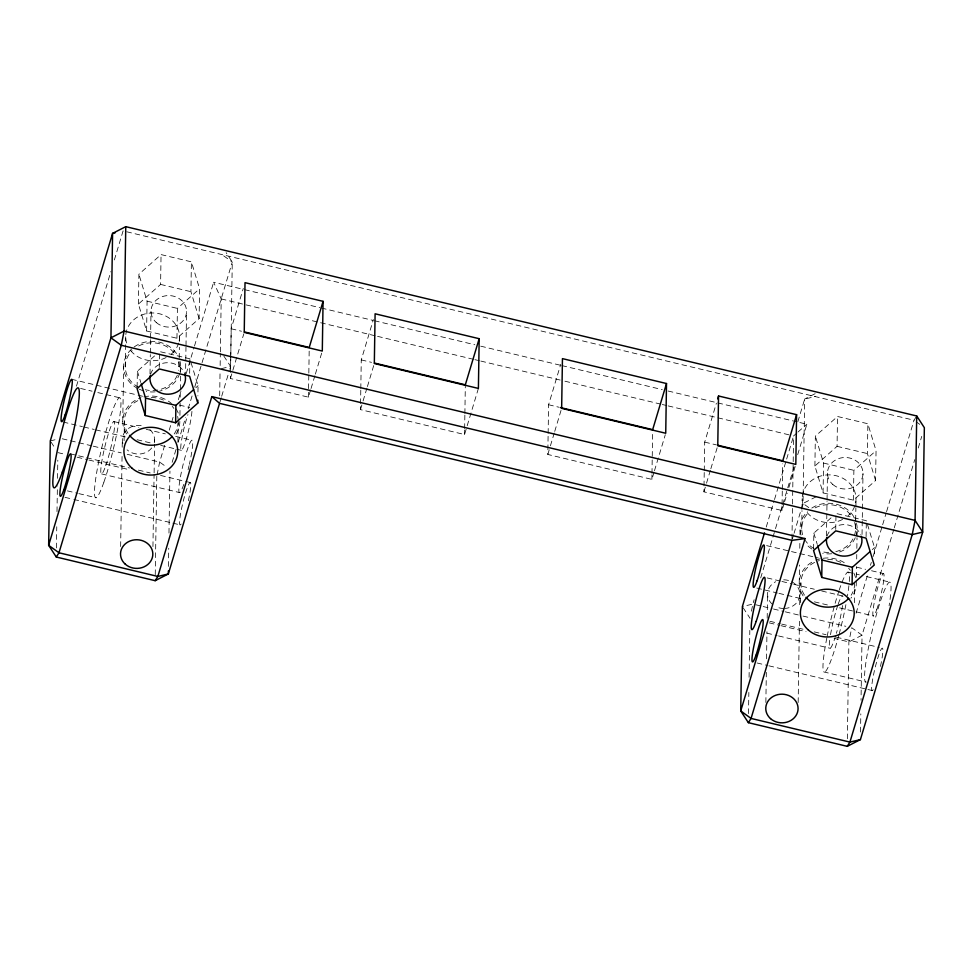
<?xml version="1.0" encoding="UTF-8"?>
<svg xmlns="http://www.w3.org/2000/svg" width="973" height="973" viewBox="0 0 973 973"><rect width="100%" height="100%" fill="white"/><g stroke="black" fill="none" stroke-linecap="round" stroke-linejoin="round"><path stroke-width="0.73" stroke-dasharray="4.87 3.65" d="M56.434 547.945L56.762 526.758M57.006 511.628L57.407 485.904M57.529 478.339L57.808 460.18M120.64 546.522L122.087 454.732M122.197 447.215L122.318 439.687M122.756 421.309L123.62 366.614M124.07 440.708L124.374 421.321M125.237 366.626L125.699 336.792M137.12 387.145L137.375 371.2L155.096 355.473M138.421 304.075L138.896 274.24L161.056 254.585L191.401 261.846L199.587 288.762L199.112 318.597L176.952 338.251L146.607 330.99L138.421 304.075L160.594 284.42L161.056 254.585M146.607 330.99L147.081 301.156L138.896 274.24M150.012 373.948L150.316 354.561M150.341 353.065L150.56 339.638M150.584 338.154L150.997 311.299M152.943 546.583L154.087 474.35M154.111 472.842L154.549 444.26M154.573 442.751L154.622 439.747M155.254 574.642L156.799 476.271M159.28 367.49L159.536 351.545L189.881 358.806L198.054 385.722L197.896 395.877M168.451 566.395L168.743 548.237M168.974 533.107L169.947 471.054M176.952 338.251L177.414 308.417L199.587 288.762M177.889 442.289L178.193 422.902M179.081 366.712L179.385 347.325M179.482 341.353L179.543 336.889M179.932 415.337L180.127 403.187M180.212 397.106L180.309 391.024M180.333 389.504L180.698 366.724M185.502 377.001L185.977 347.166M186.001 345.67L186.536 311.36M189.65 373.304L189.881 358.806M199.112 318.597L190.927 291.681L191.401 261.846M219.679 395.78L220.056 371.564M220.153 365.507L220.336 353.406M220.36 351.898L221.199 298.93L213.634 282.243L243.153 289.309M310.606 389.966L308.441 397.166L230.394 378.485L230.467 373.973M230.492 372.464L230.698 358.903M230.723 357.395L231.173 328.765L243.286 288.422M230.796 355.863L230.625 366.456L229.774 369.29M230.82 354.342L232.267 262.041L226.162 252.664M308.441 397.166L308.806 374.569M308.83 373.06L309.232 347.446M478.4 388.422L464.559 434.53L360.484 409.621L360.557 405.109M360.582 403.6L360.788 390.039M360.813 388.531L361.263 359.901L373.377 319.558M464.559 434.53L464.62 430.017M464.644 428.509L464.863 414.948M464.887 413.44L465.313 386.317M654.051 472.16L651.886 479.373L547.811 454.464L548.115 434.87M548.14 433.362L548.59 404.744L560.703 364.389M651.886 479.373L651.959 474.848M651.983 473.34L652.64 431.161M784.141 503.309L781.976 510.509L703.917 491.827L704.233 472.233M704.257 470.737L704.695 442.107L716.383 403.199M748.505 713.598L748.845 692.411M749.076 677.281L749.818 630.37M765.86 702.47L766.335 672.367M766.542 658.83L766.967 631.745M767.186 618.196L767.563 594.126M781.976 510.509L782.049 505.984M782.073 504.476L782.28 490.915M782.304 489.419L782.706 463.805M791.973 538.835L792.496 505.546M792.521 504.026L793.165 463.172M793.19 461.652L793.591 435.928L796.911 433.009M799.222 583.228L799.514 564.997M799.782 548.286L799.891 540.684M799.988 534.603L800.086 528.534M798.164 702.518L799.441 621.273M799.709 604.72L799.867 594.187M800.536 602.615L800.84 583.228M801.703 528.534L801.983 510.63M802.007 509.147L802.166 498.699M803.151 495.889L803.029 503.455L794.077 533.253M803.175 494.381L804.671 399.039L816.529 392.983M813.586 549.064L813.842 533.107L831.574 517.381M814.9 465.982L815.362 436.147L837.522 416.493L867.867 423.754L876.053 450.669L875.578 480.504L853.418 500.158L823.073 492.897L814.9 465.982L837.06 446.327L837.522 416.493M823.073 492.897L823.547 463.063L815.362 436.147M826.478 535.868L827.026 501.557M827.05 500.061L827.464 473.219M835.746 529.409L836.002 513.452L866.347 520.713L874.532 547.629L874.386 556.337M847.349 738.775L848.882 641.925L851.728 627.731L862.054 635.187L861.032 700.268M853.418 500.158L853.88 470.336L876.053 450.669M854.379 602.713L854.647 586.305M855.547 528.631L855.875 507.748M855.899 506.252L856.021 498.796M856.398 577.244L856.568 566.614M856.69 559.013L856.763 554.464M856.848 548.383L857.018 537.753M857.043 536.232L857.164 528.631M862.042 534.432L863.002 473.279M860.533 732.037L860.813 713.878M866.092 536.67L866.347 520.713M875.578 480.504L867.405 453.588L867.867 423.754M157.079 474.86L159.645 462.078L165.301 443.226M751.436 611.166L752.859 604.063L742.375 606.544M76.453 386.172L110.873 271.54M114.364 259.937L123.072 230.905L914.024 420.227L916.043 417.04M169.229 430.175L174.009 414.218M178.363 399.721L180.978 391.012M186.208 373.608L194.041 347.507M194.478 346.06L213.634 282.243M172.148 462.309L176.052 449.307M178.217 442.07L185.6 417.49M188.203 408.818L192.545 394.357M194.722 387.132L232.267 262.041L221.941 254.573M219.983 401.922L221.26 397.665M221.686 396.254L229.348 370.713M230.394 378.485L243.809 333.812M311.044 388.519L314.936 375.554M315.374 374.119L321.856 352.494M360.484 409.621L362.649 402.421M363.075 400.973L366.967 388.008M367.405 386.573L374.325 363.513M547.811 454.464L549.976 447.252M550.414 445.816L554.306 432.851M554.732 431.404L561.652 408.344M654.476 470.725L665.301 434.7M703.917 491.827L706.082 484.615M706.52 483.18L710.412 470.214M710.837 468.767L717.77 445.719M766.25 527.025L774.058 500.998M774.496 499.55L786.208 460.509M786.646 459.061L793.591 435.928M797.848 421.747L804.671 399.039L815.155 396.558M753.284 602.615L754.16 599.709M760.691 577.962L775.055 530.103M775.493 528.643L794.223 466.286M797.702 454.683L806.848 424.228L795.038 421.406M784.566 501.861L787.169 493.214M788.896 487.449L795.391 465.836M792.375 538.933L793.652 534.676M856.082 613.221L868.281 572.586M870.458 565.337L871.322 562.43M873.073 556.629L882.219 526.15M882.657 524.702L886.135 513.087M886.573 511.64L914.024 420.227M893.859 529.263L862.054 635.187L848.882 641.925L834.116 638.397M894.284 527.816L914.766 459.609M918.257 448.006L921.735 436.391M195.841 387.692L198.054 385.722M872.307 549.599L874.532 547.629M798.006 432.024L806.848 424.228M816.201 496.729L803.029 503.455L809.913 508.429M221.455 368.621L230.625 366.456L222.987 354.744M50.292 440.903L56.848 439.346M244.624 289.662L319.886 307.675M321.358 308.027L373.012 320.385M374.483 320.737L474.824 344.758M480.723 346.169L560.412 365.24M561.883 365.593L662.236 389.614M668.135 391.024L793.567 421.041M160.594 284.42L190.927 291.681M221.199 298.93L376.101 336.001M377.573 336.354L473.462 359.305M474.933 359.657L479.361 360.715M480.844 361.068L563.452 380.844M564.924 381.197L660.825 404.148M662.297 404.5L666.724 405.559M668.196 405.911L790.635 435.223M837.06 446.327L867.405 453.588M147.081 301.156L177.414 308.417M823.547 463.063L853.88 470.336M231.173 328.765L241.486 331.234M361.263 359.901L371.528 362.357M548.59 404.744L558.855 407.201M704.695 442.107L716.481 444.929M71.601 379.275L136.621 394.831M138.093 395.184L142.532 396.242M179.47 405.084L189.808 407.565M766.639 545.622L818.354 558.003M856.763 567.198L865.629 569.327M871.54 570.737L883.362 573.571M80.589 388.446L92.07 391.195M97.811 392.569L119.351 397.726M847.848 572.088L859.341 574.836M866.517 576.563L889.48 582.061M113.805 421.552L138.835 427.548M146.205 429.312L165.349 433.885M175.663 436.354L191.863 440.234M767.198 577.938L780.455 581.112M781.927 581.465L792.241 583.934M793.713 584.287L814.328 589.224M821.686 590.988L842.314 595.914M63.209 422.039L82.425 426.636M83.897 426.989L94.235 429.47M95.719 429.823L126.745 437.254M137.096 439.723L153.345 443.615M160.727 445.379L175.505 448.918M176.989 449.271L181.416 450.329M756.763 588.045L777.451 592.995M778.935 593.348L802.567 599.003M814.389 601.837L830.65 605.729M839.517 607.845L873.499 615.982M62.248 438.774L91.766 445.829M93.238 446.181L121.272 452.895M127.183 454.306L159.645 462.078L166.529 467.052M755.802 604.768L761.713 606.179M763.185 606.532L772.039 608.66M773.511 609.013L783.849 611.482M785.32 611.835L801.545 615.727M803.029 616.079L845.817 626.32M70.433 453.856L85.21 457.395M86.682 457.748L129.531 468.001M138.397 470.117L150.219 472.951M160.569 475.432L184.201 481.088M185.685 481.44L190.112 482.499M769.898 621.273L780.237 623.742M781.72 624.094L803.88 629.409M814.231 631.878L826.041 634.712M836.391 637.181L879.239 647.446M57.93 452.615L65.313 454.379M77.11 457.201L87.436 459.67M88.92 460.034L130.236 469.923M769.193 622.854L779.519 625.323M780.991 625.675L806.082 631.684M101.618 473.912L179.677 492.606M766.797 633.131L777.111 635.6M778.582 635.941L830.127 648.286M67.368 490.866L77.414 493.275M78.849 493.615L96.072 497.738M826.819 637.996A51.423 5.789 -76.5 0 0 824.593 672.112L866.213 682.073A51.423 5.789 -76.5 0 1 878.218 608.32A51.423 5.789 -76.5 0 1 889.103 605.802M64.996 497.337L72.379 499.1M73.863 499.453L171.382 522.793M172.853 523.146L180.248 524.921M757.079 662.978L767.417 665.459M768.889 665.812L866.408 689.152M867.892 689.504L872.319 690.562M916.311 421.881L919.765 424.374M743.129 607.724L750.013 618.256M51.058 442.07L55.631 449.1M813.842 533.107L817.284 544.442M137.375 371.2L140.817 382.535M873.182 689.687A21.807 2.457 -76.5 0 1 873.681 674.094A21.807 2.457 -76.5 0 1 881.806 648.407A21.807 2.457 -76.5 0 1 880.237 667.356M842.533 605.559A26.928 3.028 -76.5 0 1 836.379 633.314M835.576 636.001A26.928 3.028 -76.5 0 1 829.896 638.641M830.516 634.676A26.928 3.028 -76.5 0 1 837.765 605.401M838.191 604.124A26.928 3.028 -76.5 0 1 842.946 596.619M839.164 590.21A51.423 5.789 -76.5 0 1 849.174 582.863M848.894 585.71A51.423 5.789 -76.5 0 1 847.483 595.841M845.902 604.659A51.423 5.789 -76.5 0 1 839.273 633.642M838.908 635.041A51.423 5.789 -76.5 0 1 824.593 672.112M827.135 636.451A51.423 5.789 -76.5 0 1 838.738 591.499M183.788 484.396A26.928 3.028 -76.5 0 1 179.81 480.553A26.928 3.028 -76.5 0 1 190.635 441.596A26.928 3.028 -76.5 0 1 189.37 464.291M189.054 465.653A26.928 3.028 -76.5 0 1 188.069 469.764M181.1 524.033A21.807 2.457 -76.5 0 1 181.598 508.453A21.807 2.457 -76.5 0 1 189.723 482.766A21.807 2.457 -76.5 0 1 188.166 501.715M150.547 374.35A17.769 15.763 0.9 0 1 167.684 362.698A17.769 15.763 0.9 0 1 184.87 374.41M191.924 411.397A21.807 2.457 -76.5 0 1 185.381 441.791A21.807 2.457 -76.5 0 1 180.893 445.379A21.807 2.457 -76.5 0 1 187.959 414.571M179.737 373.267A28.533 25.31 0.9 0 1 159.596 391.134M155.181 391.851A28.533 25.31 0.9 0 1 146.266 391.414M143.396 390.732A28.533 25.31 0.9 0 1 139.236 389.2M137.935 388.568A28.533 25.31 0.9 0 1 131.939 348.735M134.152 346.96A28.533 25.31 0.9 0 1 178.205 356.41M180.054 361.445A28.533 25.31 0.9 0 1 180.078 371.99M179.835 421.418A28.533 25.31 0.9 0 1 176.04 434.067M126.612 433.982A28.533 25.31 0.9 0 1 141.024 397.714M143.858 396.899A28.533 25.31 0.9 0 1 171.443 403.503M175.991 408.745A28.533 25.31 0.9 0 1 178.85 414.863M178.217 421.406A26.928 23.887 0.9 0 1 173.109 435.442M128.01 433.265A26.928 23.887 0.9 0 1 137.789 400.657M151.253 397.483A26.928 23.887 0.9 0 1 163.488 400.11M172.185 406.373A26.928 23.887 0.9 0 1 173.851 408.405M177.621 416.432A26.928 23.887 0.9 0 1 178.181 420.166M177.305 375.274A26.928 23.887 0.9 0 1 159.171 389.747M157.808 390.039A26.928 23.887 0.9 0 1 145.232 389.723M138.738 387.327A26.928 23.887 0.9 0 1 132.121 350.645M138.653 345.962A26.928 23.887 0.9 0 1 175.444 354.768M178.485 361.749A26.928 23.887 0.9 0 1 178.752 370.458M178.643 343.068A26.928 23.887 0.9 0 1 169.606 355.425M166.128 357.541A26.928 23.887 0.9 0 1 129.336 348.735M126.636 342.97A26.928 23.887 0.9 0 1 151.873 312.965A26.928 23.887 0.9 0 1 178.971 341.851M853.82 573.024A28.533 25.31 0.9 0 1 850.889 598.188M803.078 595.89A28.533 25.31 0.9 0 1 813.452 561.324M816.104 560.132A28.533 25.31 0.9 0 1 820.324 558.806M823.243 558.259A28.533 25.31 0.9 0 1 846.826 564.498M855.291 537.692A28.533 25.31 0.9 0 1 836.062 553.041M831.66 553.759A28.533 25.31 0.9 0 1 822.732 553.333M811.896 549.04A28.533 25.31 0.9 0 1 805.559 543.421M801.071 535.089A28.533 25.31 0.9 0 1 807.383 511.603M811.81 508.064A28.533 25.31 0.9 0 1 856.179 522.075M856.532 523.365A28.533 25.31 0.9 0 1 856.204 535.186M854.683 583.326A26.928 23.887 0.9 0 1 851.107 595.257M804.476 595.172A26.928 23.887 0.9 0 1 819.412 560.545M827.719 559.39A26.928 23.887 0.9 0 1 841.183 562.613M848.651 568.281A26.928 23.887 0.9 0 1 850.329 570.312M854.622 522.44A26.928 23.887 0.9 0 1 835.637 551.667M828.668 552.457A26.928 23.887 0.9 0 1 821.699 551.642M814.012 548.59A26.928 23.887 0.9 0 1 805.328 540.477M802.628 534.712A26.928 23.887 0.9 0 1 809.548 511.664M815.119 507.87A26.928 23.887 0.9 0 1 851.922 516.675M854.72 506.167A26.928 23.887 0.9 0 1 848.164 515.666M842.594 519.448A26.928 23.887 0.9 0 1 805.802 510.643M803.102 504.878A26.928 23.887 0.9 0 1 829.045 474.86A26.928 23.887 0.9 0 1 855.109 504.975M827.014 536.257A17.769 15.763 0.9 0 1 843.384 524.617A17.769 15.763 0.9 0 1 860.874 535.016M791.767 581.757A16.152 14.327 0.9 0 1 799.49 597.288A16.152 14.327 0.9 0 1 785.15 608.429M783.751 608.478A16.152 14.327 0.9 0 1 775.663 606.544M772.319 604.269A16.152 14.327 0.9 0 1 775.615 581.732M783.691 579.823A16.152 14.327 0.9 0 1 790.526 581.185M151.727 447.957A16.152 14.327 0.9 0 1 127.074 449.83M122.878 443.396A16.152 14.327 0.9 0 1 142.63 425.882M149.878 429.604A16.152 14.327 0.9 0 1 154.379 442.229M876.831 609.329A21.807 2.457 -76.5 0 0 883.885 574.131A21.807 2.457 -76.5 0 0 874.581 600.864A21.807 2.457 -76.5 0 0 876.831 609.329M105.729 465.714A26.928 3.028 -76.5 0 0 114.449 422.246A26.928 3.028 -76.5 0 0 102.956 455.255A26.928 3.028 -76.5 0 0 105.729 465.714M103.929 482.061A51.423 5.789 -76.5 0 0 120.579 399.052A51.423 5.789 -76.5 0 0 98.626 462.09A51.423 5.789 -76.5 0 0 103.929 482.061M156.227 322.452A17.769 15.763 0.9 0 0 185.94 315.447A17.769 15.763 0.9 0 0 164.145 296.096A17.769 15.763 0.9 0 0 156.227 322.452M832.693 484.372A17.769 15.763 0.9 0 0 862.406 477.354A17.769 15.763 0.9 0 0 840.611 458.015A17.769 15.763 0.9 0 0 832.693 484.372"/><path stroke-width="1.46" d="M764.51 532.803L742.375 606.544L740.733 710.959L748.371 722.671L847.24 746.34L860.412 739.614L922.708 532.097L924.35 427.682L916.712 415.97L125.76 226.66L124.118 331.075L121.272 345.269L58.976 552.773L56.288 557.03L155.157 580.686L168.329 573.961L219.557 403.345L211.834 396.607L157.845 576.442L155.157 580.686M197.835 400.219L197.787 403.126L175.627 422.781L145.281 415.52L145.549 398.115L141.243 383.946M168.378 570.932L168.329 573.961L157.845 576.442L58.976 552.773L48.65 545.318L50.292 440.903L112.588 233.386L125.76 226.66M175.627 422.781L175.894 405.376L193.627 389.65M323.072 301.338L322.294 351.058L244.235 332.377L245.014 282.656L323.072 301.338L309.232 347.446L244.43 331.939M479.178 338.701L478.4 388.422L374.325 363.513L375.104 313.793L479.178 338.701L465.337 384.809L374.459 363.063M666.505 383.532L665.727 433.253L561.652 408.344L562.443 358.623L666.505 383.532L652.664 429.652L560.314 407.541M718.548 395.987L717.77 445.719L795.817 464.401L796.595 414.668L718.548 395.987L717.685 398.869M821.747 577.427L813.562 550.511L835.734 530.857L866.067 538.118L874.253 565.033L852.093 584.688L821.747 577.427L822.015 560.022L817.709 545.853M852.093 584.688L852.36 567.283L870.093 551.569M916.712 415.97L915.07 520.385L912.224 534.578L849.928 742.095L847.24 746.34M796.595 414.668L782.754 460.788L717.952 445.281M748.371 722.671L751.059 718.427L805.048 538.592L791.949 540.343L740.733 710.959L751.059 718.427L849.928 742.095L860.412 739.614M115.215 232.766L112.588 233.386L110.946 337.813L48.65 545.318L56.288 557.03M211.834 396.607L805.048 538.592M219.557 403.345L791.949 540.343M145.549 398.115L175.894 405.376M822.015 560.022L852.36 567.283M197.787 403.126L189.601 376.21L159.256 368.937L137.096 388.604L145.281 415.52M184.87 374.41A17.769 15.763 0.9 0 1 168.524 394.211A17.769 15.763 0.9 0 1 150.207 375.687M172.245 436.427A26.928 23.887 0.9 0 1 129.543 435.357M848.711 598.346A26.928 23.887 0.9 0 1 806.009 597.276M861.336 536.318A17.769 15.763 0.9 0 1 844.99 556.118A17.769 15.763 0.9 0 1 826.673 537.595M124.118 331.075L110.946 337.813L121.272 345.269L912.224 534.578L922.708 532.097L915.07 520.385L124.118 331.075M755.972 655.267A21.807 2.457 -76.5 0 0 763.027 620.069A21.807 2.457 -76.5 0 0 753.722 646.802A21.807 2.457 -76.5 0 0 755.972 655.267M757.14 580.686A21.807 2.457 -76.5 0 0 764.206 545.488A21.807 2.457 -76.5 0 0 754.89 572.209A21.807 2.457 -76.5 0 0 757.14 580.686M756.179 621.394A26.928 3.028 -76.5 0 0 764.9 577.926A26.928 3.028 -76.5 0 0 753.406 610.935A26.928 3.028 -76.5 0 0 756.179 621.394M65.069 415.033A21.807 2.457 -76.5 0 0 72.124 379.835A21.807 2.457 -76.5 0 0 62.819 406.568A21.807 2.457 -76.5 0 0 65.069 415.033M63.89 489.626A21.807 2.457 -76.5 0 0 70.956 454.415A21.807 2.457 -76.5 0 0 61.64 481.149A21.807 2.457 -76.5 0 0 63.89 489.626M62.296 472.1A51.423 5.789 -76.5 0 0 78.947 389.091A51.423 5.789 -76.5 0 0 56.993 452.117A51.423 5.789 -76.5 0 0 62.296 472.1M131.829 468.049A26.928 23.887 0.9 0 0 176.843 457.419A26.928 23.887 0.9 0 0 143.809 428.12A26.928 23.887 0.9 0 0 131.829 468.049M808.295 629.957A26.928 23.887 0.9 0 0 853.309 619.339A26.928 23.887 0.9 0 0 820.288 590.027A26.928 23.887 0.9 0 0 808.295 629.957M770.519 718.621A16.152 14.327 0.9 0 0 797.532 712.248A16.152 14.327 0.9 0 0 777.707 694.661A16.152 14.327 0.9 0 0 770.519 718.621M125.274 564.182A16.152 14.327 0.9 0 0 152.287 557.809A16.152 14.327 0.9 0 0 132.462 540.222A16.152 14.327 0.9 0 0 125.274 564.182"/></g></svg>
